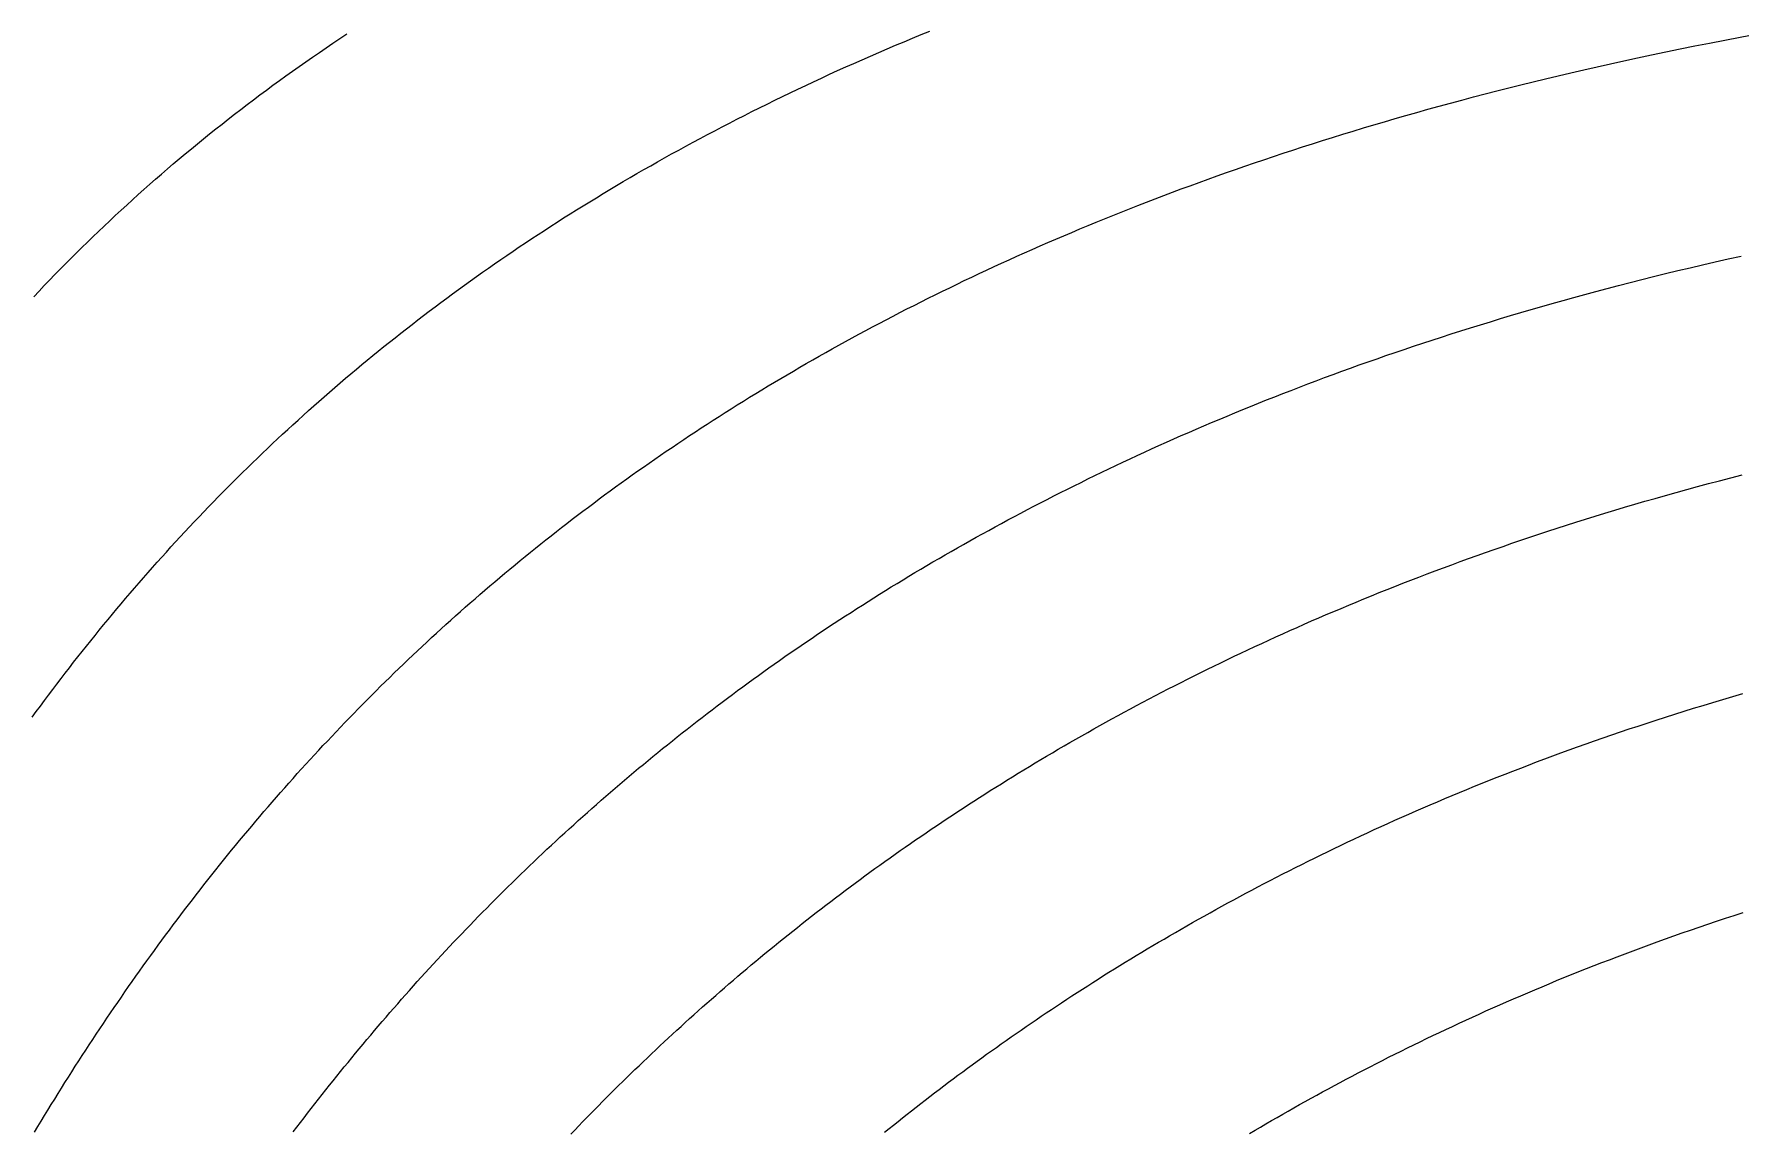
# Model space of a CAD drawing. Extents: x 201 to 397, y -170 to -3.
# Drawn here: x 231.97 to 276.13, y -59.48 to -31.1 of the extents above; entities that cross this region are included whole.
import ezdxf

# ---------------------------------------------------------------- set-up
doc = ezdxf.new("R2010")
doc.units = 0
doc.layers.add('MyLines', color=7, linetype='Continuous')

msp = doc.modelspace()

# ---------------------------------------------------------------- linework, layer by layer
at = {"layer": 'MyLines'}
for p, q in [((239.522, -31.454), (239.699, -31.334)), ((239.699, -31.334), (239.877, -31.215)), ((239.877, -31.215), (240.056, -31.097)), ((254.259, -31.389), (254.479, -31.296)), ((254.479, -31.296), (254.7, -31.204)), ((254.7, -31.204), (254.924, -31.112)), ((254.924, -31.112), (255.149, -31.02)), ((274.94, -31.407), (275.325, -31.331)), ((275.325, -31.331), (275.718, -31.256)), ((275.718, -31.256), (276.117, -31.18)), ((276.117, -31.18), (276.525, -31.105)), ((238.998, -31.815), (239.172, -31.694)), ((239.172, -31.694), (239.347, -31.573)), ((239.347, -31.573), (239.522, -31.454)), ((253.181, -31.857), (253.393, -31.763)), ((253.393, -31.763), (253.608, -31.669)), ((253.608, -31.669), (253.823, -31.575)), ((253.823, -31.575), (254.04, -31.482)), ((254.04, -31.482), (254.259, -31.389)), ((272.757, -31.867), (273.107, -31.79)), ((273.107, -31.79), (273.462, -31.713)), ((273.462, -31.713), (273.822, -31.636)), ((273.822, -31.636), (274.189, -31.56)), ((274.189, -31.56), (274.561, -31.484)), ((274.561, -31.484), (274.94, -31.407)), ((238.314, -32.302), (238.483, -32.179)), ((238.483, -32.179), (238.654, -32.057)), ((238.654, -32.057), (238.826, -31.936)), ((238.826, -31.936), (238.998, -31.815)), ((252.139, -32.332), (252.344, -32.236)), ((252.344, -32.236), (252.551, -32.141)), ((252.551, -32.141), (252.76, -32.046)), ((252.76, -32.046), (252.97, -31.951)), ((252.97, -31.951), (253.181, -31.857)), ((271.082, -32.255), (271.408, -32.177)), ((271.408, -32.177), (271.738, -32.099)), ((271.738, -32.099), (272.073, -32.022)), ((272.073, -32.022), (272.413, -31.944)), ((272.413, -31.944), (272.757, -31.867)), ((237.644, -32.797), (237.81, -32.673)), ((237.81, -32.673), (237.977, -32.549)), ((237.977, -32.549), (238.145, -32.425)), ((238.145, -32.425), (238.314, -32.302)), ((251.329, -32.717), (251.529, -32.62)), ((251.529, -32.62), (251.731, -32.524)), ((251.731, -32.524), (251.934, -32.427)), ((251.934, -32.427), (252.139, -32.332)), ((269.211, -32.727), (269.513, -32.648)), ((269.513, -32.648), (269.819, -32.569)), ((269.819, -32.569), (270.129, -32.49)), ((270.129, -32.49), (270.443, -32.412)), ((270.443, -32.412), (270.76, -32.333)), ((270.76, -32.333), (271.082, -32.255)), ((237.152, -33.173), (237.315, -33.047)), ((237.315, -33.047), (237.479, -32.922)), ((237.479, -32.922), (237.644, -32.797)), ((250.345, -33.204), (250.539, -33.106)), ((250.539, -33.106), (250.735, -33.008)), ((250.735, -33.008), (250.932, -32.911)), ((250.932, -32.911), (251.13, -32.813)), ((251.13, -32.813), (251.329, -32.717)), ((267.467, -33.206), (267.75, -33.126)), ((267.75, -33.126), (268.036, -33.046)), ((268.036, -33.046), (268.325, -32.966)), ((268.325, -32.966), (268.617, -32.886)), ((268.617, -32.886), (268.912, -32.807)), ((268.912, -32.807), (269.211, -32.727)), ((236.508, -33.682), (236.668, -33.554)), ((236.668, -33.554), (236.828, -33.427)), ((236.828, -33.427), (236.99, -33.3)), ((236.99, -33.3), (237.152, -33.173)), ((249.579, -33.599), (249.769, -33.5)), ((249.769, -33.5), (249.96, -33.401)), ((249.96, -33.401), (250.152, -33.302)), ((250.152, -33.302), (250.345, -33.204)), ((266.097, -33.611), (266.365, -33.529)), ((266.365, -33.529), (266.637, -33.448)), ((266.637, -33.448), (266.911, -33.367)), ((266.911, -33.367), (267.188, -33.287)), ((267.188, -33.287), (267.467, -33.206)), ((236.034, -34.068), (236.191, -33.939)), ((236.191, -33.939), (236.349, -33.81)), ((236.349, -33.81), (236.508, -33.682)), ((248.647, -34.1), (248.831, -33.999)), ((248.831, -33.999), (249.017, -33.899)), ((249.017, -33.899), (249.203, -33.799)), ((249.203, -33.799), (249.391, -33.699)), ((249.391, -33.699), (249.579, -33.599)), ((264.791, -34.02), (265.047, -33.938)), ((265.047, -33.938), (265.306, -33.856)), ((265.306, -33.856), (265.567, -33.774)), ((265.567, -33.774), (265.831, -33.692)), ((265.831, -33.692), (266.097, -33.611)), ((235.568, -34.459), (235.723, -34.328)), ((235.723, -34.328), (235.878, -34.198)), ((235.878, -34.198), (236.034, -34.068)), ((247.921, -34.506), (248.101, -34.404)), ((248.101, -34.404), (248.282, -34.302)), ((248.282, -34.302), (248.464, -34.201)), ((248.464, -34.201), (248.647, -34.1)), ((263.301, -34.518), (263.544, -34.434)), ((263.544, -34.434), (263.789, -34.351)), ((263.789, -34.351), (264.036, -34.268)), ((264.036, -34.268), (264.286, -34.185)), ((264.286, -34.185), (264.537, -34.102)), ((264.537, -34.102), (264.791, -34.02)), ((234.958, -34.987), (235.109, -34.854)), ((235.109, -34.854), (235.262, -34.722)), ((235.262, -34.722), (235.414, -34.59)), ((235.414, -34.59), (235.568, -34.459)), ((247.211, -34.917), (247.387, -34.814)), ((247.387, -34.814), (247.564, -34.711)), ((247.564, -34.711), (247.742, -34.608)), ((247.742, -34.608), (247.921, -34.506)), ((262.115, -34.938), (262.348, -34.854)), ((262.348, -34.854), (262.583, -34.769)), ((262.583, -34.769), (262.821, -34.685)), ((262.821, -34.685), (263.06, -34.601)), ((263.06, -34.601), (263.301, -34.518)), ((234.509, -35.388), (234.658, -35.254)), ((234.658, -35.254), (234.808, -35.12)), ((234.808, -35.12), (234.958, -34.987)), ((246.345, -35.437), (246.516, -35.333)), ((246.516, -35.333), (246.689, -35.228)), ((246.689, -35.228), (246.862, -35.124)), ((246.862, -35.124), (247.036, -35.02)), ((247.036, -35.02), (247.211, -34.917)), ((260.976, -35.364), (261.2, -35.278)), ((261.2, -35.278), (261.426, -35.193)), ((261.426, -35.193), (261.654, -35.108)), ((261.654, -35.108), (261.884, -35.023)), ((261.884, -35.023), (262.115, -34.938)), ((234.067, -35.794), (234.214, -35.659)), ((234.214, -35.659), (234.361, -35.523)), ((234.361, -35.523), (234.509, -35.388)), ((245.669, -35.859), (245.837, -35.753)), ((245.837, -35.753), (246.005, -35.648)), ((246.005, -35.648), (246.175, -35.542)), ((246.175, -35.542), (246.345, -35.437)), ((259.879, -35.795), (260.095, -35.708)), ((260.095, -35.708), (260.313, -35.622)), ((260.313, -35.622), (260.532, -35.535)), ((260.532, -35.535), (260.753, -35.449)), ((260.753, -35.449), (260.976, -35.364)), ((233.488, -36.343), (233.632, -36.205)), ((233.632, -36.205), (233.776, -36.068)), ((233.776, -36.068), (233.921, -35.931)), ((233.921, -35.931), (234.067, -35.794)), ((245.007, -36.286), (245.172, -36.179)), ((245.172, -36.179), (245.337, -36.072)), ((245.337, -36.072), (245.502, -35.965)), ((245.502, -35.965), (245.669, -35.859)), ((258.82, -36.23), (259.029, -36.143)), ((259.029, -36.143), (259.239, -36.055)), ((259.239, -36.055), (259.451, -35.968)), ((259.451, -35.968), (259.664, -35.881)), ((259.664, -35.881), (259.879, -35.795)), ((233.062, -36.76), (233.203, -36.62)), ((233.203, -36.62), (233.345, -36.481)), ((233.345, -36.481), (233.488, -36.343)), ((244.359, -36.718), (244.52, -36.609)), ((244.52, -36.609), (244.682, -36.501)), ((244.682, -36.501), (244.844, -36.393)), ((244.844, -36.393), (245.007, -36.286)), ((257.797, -36.672), (257.999, -36.583)), ((257.999, -36.583), (258.202, -36.495)), ((258.202, -36.495), (258.407, -36.406)), ((258.407, -36.406), (258.613, -36.318)), ((258.613, -36.318), (258.82, -36.23)), ((232.642, -37.182), (232.781, -37.041)), ((232.781, -37.041), (232.921, -36.9)), ((232.921, -36.9), (233.062, -36.76)), ((243.724, -37.155), (243.882, -37.045)), ((243.882, -37.045), (244.04, -36.936)), ((244.04, -36.936), (244.199, -36.827)), ((244.199, -36.827), (244.359, -36.718)), ((256.808, -37.118), (257.003, -37.029)), ((257.003, -37.029), (257.2, -36.939)), ((257.2, -36.939), (257.398, -36.85)), ((257.398, -36.85), (257.597, -36.761)), ((257.597, -36.761), (257.797, -36.672)), ((274.82, -37.146), (275.144, -37.07)), ((275.144, -37.07), (275.473, -36.994)), ((275.473, -36.994), (275.807, -36.918)), ((275.807, -36.918), (276.146, -36.843)), ((232.228, -37.608), (232.365, -37.466)), ((232.365, -37.466), (232.503, -37.323)), ((232.503, -37.323), (232.642, -37.182)), ((243.102, -37.597), (243.256, -37.486)), ((243.256, -37.486), (243.412, -37.376)), ((243.412, -37.376), (243.568, -37.265)), ((243.568, -37.265), (243.724, -37.155)), ((255.849, -37.571), (256.038, -37.48)), ((256.038, -37.48), (256.229, -37.389)), ((256.229, -37.389), (256.42, -37.299)), ((256.42, -37.299), (256.613, -37.208)), ((256.613, -37.208), (256.808, -37.118)), ((272.969, -37.606), (273.268, -37.529)), ((273.268, -37.529), (273.57, -37.452)), ((273.57, -37.452), (273.876, -37.375)), ((273.876, -37.375), (274.186, -37.299)), ((274.186, -37.299), (274.501, -37.222)), ((274.501, -37.222), (274.82, -37.146)), ((231.956, -37.895), (232.092, -37.752)), ((232.092, -37.752), (232.228, -37.608)), ((242.492, -38.045), (242.643, -37.933)), ((242.643, -37.933), (242.795, -37.82)), ((242.795, -37.82), (242.948, -37.709)), ((242.948, -37.709), (243.102, -37.597)), ((254.918, -38.028), (255.102, -37.936)), ((255.102, -37.936), (255.287, -37.844)), ((255.287, -37.844), (255.473, -37.753)), ((255.473, -37.753), (255.66, -37.662)), ((255.66, -37.662), (255.849, -37.571)), ((271.532, -37.993), (271.812, -37.915)), ((271.812, -37.915), (272.096, -37.837)), ((272.096, -37.837), (272.384, -37.76)), ((272.384, -37.76), (272.675, -37.683)), ((272.675, -37.683), (272.969, -37.606)), ((241.893, -38.498), (242.042, -38.384)), ((242.042, -38.384), (242.191, -38.271)), ((242.191, -38.271), (242.341, -38.158)), ((242.341, -38.158), (242.492, -38.045)), ((254.015, -38.491), (254.193, -38.398)), ((254.193, -38.398), (254.373, -38.305)), ((254.373, -38.305), (254.554, -38.213)), ((254.554, -38.213), (254.736, -38.12)), ((254.736, -38.12), (254.918, -38.028)), ((269.912, -38.463), (270.174, -38.384)), ((270.174, -38.384), (270.44, -38.306)), ((270.44, -38.306), (270.708, -38.227)), ((270.708, -38.227), (270.98, -38.149)), ((270.98, -38.149), (271.254, -38.071)), ((271.254, -38.071), (271.532, -37.993)), ((241.306, -38.956), (241.452, -38.841)), ((241.452, -38.841), (241.599, -38.726)), ((241.599, -38.726), (241.746, -38.612)), ((241.746, -38.612), (241.893, -38.498)), ((253.137, -38.96), (253.31, -38.866)), ((253.31, -38.866), (253.485, -38.772)), ((253.485, -38.772), (253.661, -38.678)), ((253.661, -38.678), (253.837, -38.585)), ((253.837, -38.585), (254.015, -38.491)), ((268.389, -38.939), (268.637, -38.859)), ((268.637, -38.859), (268.887, -38.779)), ((268.887, -38.779), (269.139, -38.7)), ((269.139, -38.7), (269.394, -38.621)), ((269.394, -38.621), (269.652, -38.542)), ((269.652, -38.542), (269.912, -38.463)), ((240.73, -39.42), (240.873, -39.303)), ((240.873, -39.303), (241.017, -39.187)), ((241.017, -39.187), (241.161, -39.072)), ((241.161, -39.072), (241.306, -38.956)), ((252.451, -39.339), (252.621, -39.244)), ((252.621, -39.244), (252.792, -39.149)), ((252.792, -39.149), (252.964, -39.055)), ((252.964, -39.055), (253.137, -38.96)), ((267.185, -39.34), (267.421, -39.259)), ((267.421, -39.259), (267.66, -39.179)), ((267.66, -39.179), (267.901, -39.099)), ((267.901, -39.099), (268.144, -39.019)), ((268.144, -39.019), (268.389, -38.939)), ((240.305, -39.771), (240.446, -39.654)), ((240.446, -39.654), (240.588, -39.537)), ((240.588, -39.537), (240.73, -39.42)), ((251.615, -39.819), (251.781, -39.722)), ((251.781, -39.722), (251.947, -39.626)), ((251.947, -39.626), (252.114, -39.53)), ((252.114, -39.53), (252.282, -39.435)), ((252.282, -39.435), (252.451, -39.339)), ((265.807, -39.826), (266.032, -39.745)), ((266.032, -39.745), (266.259, -39.663)), ((266.259, -39.663), (266.487, -39.582)), ((266.487, -39.582), (266.718, -39.501)), ((266.718, -39.501), (266.95, -39.42)), ((266.95, -39.42), (267.185, -39.34)), ((239.748, -40.245), (239.886, -40.126)), ((239.886, -40.126), (240.025, -40.007)), ((240.025, -40.007), (240.165, -39.889)), ((240.165, -39.889), (240.305, -39.771)), ((250.962, -40.206), (251.124, -40.109)), ((251.124, -40.109), (251.287, -40.012)), ((251.287, -40.012), (251.451, -39.915)), ((251.451, -39.915), (251.615, -39.819)), ((264.71, -40.237), (264.926, -40.154)), ((264.926, -40.154), (265.144, -40.072)), ((265.144, -40.072), (265.363, -39.99)), ((265.363, -39.99), (265.584, -39.908)), ((265.584, -39.908), (265.807, -39.826)), ((239.2, -40.724), (239.336, -40.604)), ((239.336, -40.604), (239.473, -40.484)), ((239.473, -40.484), (239.61, -40.364)), ((239.61, -40.364), (239.748, -40.245)), ((250.163, -40.696), (250.321, -40.597)), ((250.321, -40.597), (250.48, -40.499)), ((250.48, -40.499), (250.64, -40.401)), ((250.64, -40.401), (250.8, -40.304)), ((250.8, -40.304), (250.962, -40.206)), ((263.653, -40.651), (263.862, -40.568)), ((263.862, -40.568), (264.071, -40.485)), ((264.071, -40.485), (264.282, -40.402)), ((264.282, -40.402), (264.495, -40.319)), ((264.495, -40.319), (264.71, -40.237)), ((238.796, -41.087), (238.93, -40.966)), ((238.93, -40.966), (239.065, -40.845)), ((239.065, -40.845), (239.2, -40.724)), ((249.539, -41.092), (249.694, -40.992)), ((249.694, -40.992), (249.85, -40.893)), ((249.85, -40.893), (250.006, -40.794)), ((250.006, -40.794), (250.163, -40.696)), ((262.435, -41.154), (262.635, -41.07)), ((262.635, -41.07), (262.836, -40.985)), ((262.836, -40.985), (263.038, -40.902)), ((263.038, -40.902), (263.242, -40.818)), ((263.242, -40.818), (263.447, -40.734)), ((263.447, -40.734), (263.653, -40.651)), ((238.266, -41.576), (238.397, -41.453)), ((238.397, -41.453), (238.53, -41.331)), ((238.53, -41.331), (238.663, -41.209)), ((238.663, -41.209), (238.796, -41.087)), ((248.775, -41.592), (248.926, -41.492)), ((248.926, -41.492), (249.078, -41.391)), ((249.078, -41.391), (249.231, -41.291)), ((249.231, -41.291), (249.385, -41.191)), ((249.385, -41.191), (249.539, -41.092)), ((261.458, -41.578), (261.651, -41.492)), ((261.651, -41.492), (261.845, -41.408)), ((261.845, -41.408), (262.04, -41.323)), ((262.04, -41.323), (262.237, -41.238)), ((262.237, -41.238), (262.435, -41.154)), ((237.744, -42.071), (237.874, -41.947)), ((237.874, -41.947), (238.004, -41.823)), ((238.004, -41.823), (238.134, -41.699)), ((238.134, -41.699), (238.266, -41.576)), ((248.177, -41.997), (248.326, -41.896)), ((248.326, -41.896), (248.475, -41.794)), ((248.475, -41.794), (248.625, -41.693)), ((248.625, -41.693), (248.775, -41.592)), ((260.512, -42.006), (260.698, -41.92)), ((260.698, -41.92), (260.886, -41.834)), ((260.886, -41.834), (261.076, -41.748)), ((261.076, -41.748), (261.266, -41.663)), ((261.266, -41.663), (261.458, -41.578)), ((237.359, -42.446), (237.487, -42.321)), ((237.487, -42.321), (237.615, -42.196)), ((237.615, -42.196), (237.744, -42.071)), ((247.59, -42.406), (247.736, -42.303)), ((247.736, -42.303), (247.882, -42.201)), ((247.882, -42.201), (248.029, -42.099)), ((248.029, -42.099), (248.177, -41.997)), ((259.595, -42.438), (259.776, -42.352)), ((259.776, -42.352), (259.958, -42.265)), ((259.958, -42.265), (260.141, -42.178)), ((260.141, -42.178), (260.326, -42.092)), ((260.326, -42.092), (260.512, -42.006)), ((236.853, -42.951), (236.979, -42.825)), ((236.979, -42.825), (237.105, -42.698)), ((237.105, -42.698), (237.232, -42.572)), ((237.232, -42.572), (237.359, -42.446)), ((246.871, -42.922), (247.014, -42.819)), ((247.014, -42.819), (247.157, -42.715)), ((247.157, -42.715), (247.301, -42.612)), ((247.301, -42.612), (247.445, -42.509)), ((247.445, -42.509), (247.59, -42.406)), ((258.705, -42.875), (258.881, -42.788)), ((258.881, -42.788), (259.058, -42.7)), ((259.058, -42.7), (259.236, -42.613)), ((259.236, -42.613), (259.415, -42.525)), ((259.415, -42.525), (259.595, -42.438)), ((274.733, -42.885), (275.013, -42.809)), ((275.013, -42.809), (275.296, -42.733)), ((275.296, -42.733), (275.582, -42.657)), ((275.582, -42.657), (275.873, -42.581)), ((275.873, -42.581), (276.168, -42.506)), ((236.48, -43.334), (236.604, -43.206)), ((236.604, -43.206), (236.728, -43.079)), ((236.728, -43.079), (236.853, -42.951)), ((246.308, -43.34), (246.448, -43.235)), ((246.448, -43.235), (246.588, -43.131)), ((246.588, -43.131), (246.73, -43.026)), ((246.73, -43.026), (246.871, -42.922)), ((257.84, -43.317), (258.011, -43.228)), ((258.011, -43.228), (258.183, -43.14)), ((258.183, -43.14), (258.356, -43.052)), ((258.356, -43.052), (258.53, -42.963)), ((258.53, -42.963), (258.705, -42.875)), ((273.126, -43.344), (273.386, -43.267)), ((273.386, -43.267), (273.649, -43.19)), ((273.649, -43.19), (273.916, -43.114)), ((273.916, -43.114), (274.185, -43.037)), ((274.185, -43.037), (274.457, -42.961)), ((274.457, -42.961), (274.733, -42.885)), ((235.989, -43.85), (236.111, -43.721)), ((236.111, -43.721), (236.233, -43.592)), ((236.233, -43.592), (236.356, -43.463)), ((236.356, -43.463), (236.48, -43.334)), ((245.754, -43.762), (245.892, -43.656)), ((245.892, -43.656), (246.03, -43.55)), ((246.03, -43.55), (246.169, -43.445)), ((246.169, -43.445), (246.308, -43.34)), ((256.999, -43.763), (257.166, -43.674)), ((257.166, -43.674), (257.333, -43.584)), ((257.333, -43.584), (257.501, -43.495)), ((257.501, -43.495), (257.67, -43.406)), ((257.67, -43.406), (257.84, -43.317)), ((271.867, -43.731), (272.114, -43.653)), ((272.114, -43.653), (272.363, -43.576)), ((272.363, -43.576), (272.614, -43.498)), ((272.614, -43.498), (272.869, -43.421)), ((272.869, -43.421), (273.126, -43.344)), ((235.626, -44.241), (235.747, -44.11)), ((235.747, -44.11), (235.867, -43.98)), ((235.867, -43.98), (235.989, -43.85)), ((245.21, -44.188), (245.345, -44.081)), ((245.345, -44.081), (245.481, -43.974)), ((245.481, -43.974), (245.617, -43.868)), ((245.617, -43.868), (245.754, -43.762)), ((256.181, -44.214), (256.343, -44.123)), ((256.343, -44.123), (256.506, -44.033)), ((256.506, -44.033), (256.669, -43.943)), ((256.669, -43.943), (256.834, -43.853)), ((256.834, -43.853), (256.999, -43.763)), ((270.438, -44.199), (270.671, -44.121)), ((270.671, -44.121), (270.905, -44.043)), ((270.905, -44.043), (271.142, -43.964)), ((271.142, -43.964), (271.382, -43.886)), ((271.382, -43.886), (271.623, -43.809)), ((271.623, -43.809), (271.867, -43.731)), ((235.268, -44.636), (235.387, -44.504)), ((235.387, -44.504), (235.506, -44.372)), ((235.506, -44.372), (235.626, -44.241)), ((244.675, -44.618), (244.808, -44.51)), ((244.808, -44.51), (244.942, -44.402)), ((244.942, -44.402), (245.076, -44.295)), ((245.076, -44.295), (245.21, -44.188)), ((255.383, -44.669), (255.541, -44.578)), ((255.541, -44.578), (255.7, -44.486)), ((255.7, -44.486), (255.859, -44.395)), ((255.859, -44.395), (256.02, -44.305)), ((256.02, -44.305), (256.181, -44.214)), ((269.087, -44.673), (269.307, -44.594)), ((269.307, -44.594), (269.529, -44.514)), ((269.529, -44.514), (269.753, -44.435)), ((269.753, -44.435), (269.98, -44.357)), ((269.98, -44.357), (270.208, -44.278)), ((270.208, -44.278), (270.438, -44.199)), ((234.797, -45.167), (234.914, -45.034)), ((234.914, -45.034), (235.031, -44.901)), ((235.031, -44.901), (235.149, -44.768)), ((235.149, -44.768), (235.268, -44.636)), ((244.15, -45.052), (244.28, -44.943)), ((244.28, -44.943), (244.411, -44.834)), ((244.411, -44.834), (244.543, -44.726)), ((244.543, -44.726), (244.675, -44.618)), ((254.606, -45.129), (254.76, -45.037)), ((254.76, -45.037), (254.915, -44.945)), ((254.915, -44.945), (255.07, -44.853)), ((255.07, -44.853), (255.226, -44.761)), ((255.226, -44.761), (255.383, -44.669)), ((268.012, -45.071), (268.223, -44.991)), ((268.223, -44.991), (268.436, -44.912)), ((268.436, -44.912), (268.651, -44.832)), ((268.651, -44.832), (268.868, -44.752)), ((268.868, -44.752), (269.087, -44.673)), ((234.449, -45.57), (234.565, -45.435)), ((234.565, -45.435), (234.681, -45.301)), ((234.681, -45.301), (234.797, -45.167)), ((243.504, -45.601), (243.632, -45.491)), ((243.632, -45.491), (243.761, -45.381)), ((243.761, -45.381), (243.89, -45.271)), ((243.89, -45.271), (244.019, -45.161)), ((244.019, -45.161), (244.15, -45.052)), ((253.997, -45.501), (254.148, -45.407)), ((254.148, -45.407), (254.3, -45.315)), ((254.3, -45.315), (254.453, -45.222)), ((254.453, -45.222), (254.606, -45.129)), ((266.777, -45.554), (266.979, -45.473)), ((266.979, -45.473), (267.183, -45.393)), ((267.183, -45.393), (267.388, -45.312)), ((267.388, -45.312), (267.594, -45.232)), ((267.594, -45.232), (267.802, -45.152)), ((267.802, -45.152), (268.012, -45.071)), ((234.105, -45.976), (234.219, -45.84)), ((234.219, -45.84), (234.334, -45.705)), ((234.334, -45.705), (234.449, -45.57)), ((242.998, -46.045), (243.124, -45.933)), ((243.124, -45.933), (243.25, -45.822)), ((243.25, -45.822), (243.377, -45.711)), ((243.377, -45.711), (243.504, -45.601)), ((253.253, -45.969), (253.4, -45.875)), ((253.4, -45.875), (253.549, -45.781)), ((253.549, -45.781), (253.698, -45.687)), ((253.698, -45.687), (253.847, -45.594)), ((253.847, -45.594), (253.997, -45.501)), ((265.79, -45.961), (265.985, -45.879)), ((265.985, -45.879), (266.181, -45.798)), ((266.181, -45.798), (266.378, -45.716)), ((266.378, -45.716), (266.577, -45.635)), ((266.577, -45.635), (266.777, -45.554)), ((233.765, -46.386), (233.878, -46.249)), ((233.878, -46.249), (233.991, -46.112)), ((233.991, -46.112), (234.105, -45.976)), ((242.623, -46.38), (242.747, -46.268)), ((242.747, -46.268), (242.872, -46.156)), ((242.872, -46.156), (242.998, -46.045)), ((252.526, -46.443), (252.67, -46.348)), ((252.67, -46.348), (252.815, -46.253)), ((252.815, -46.253), (252.96, -46.158)), ((252.96, -46.158), (253.106, -46.064)), ((253.106, -46.064), (253.253, -45.969)), ((264.65, -46.453), (264.837, -46.371)), ((264.837, -46.371), (265.025, -46.288)), ((265.025, -46.288), (265.214, -46.206)), ((265.214, -46.206), (265.405, -46.124)), ((265.405, -46.124), (265.597, -46.042)), ((265.597, -46.042), (265.79, -45.961)), ((233.319, -46.938), (233.43, -46.799)), ((233.43, -46.799), (233.541, -46.661)), ((233.541, -46.661), (233.653, -46.523)), ((233.653, -46.523), (233.765, -46.386)), ((242.13, -46.832), (242.253, -46.718)), ((242.253, -46.718), (242.376, -46.605)), ((242.376, -46.605), (242.499, -46.493)), ((242.499, -46.493), (242.623, -46.38)), ((251.956, -46.825), (252.097, -46.729)), ((252.097, -46.729), (252.24, -46.633)), ((252.24, -46.633), (252.382, -46.538)), ((252.382, -46.538), (252.526, -46.443)), ((263.734, -46.868), (263.915, -46.784)), ((263.915, -46.784), (264.097, -46.701)), ((264.097, -46.701), (264.28, -46.618)), ((264.28, -46.618), (264.465, -46.536)), ((264.465, -46.536), (264.65, -46.453)), ((232.988, -47.356), (233.098, -47.217)), ((233.098, -47.217), (233.208, -47.077)), ((233.208, -47.077), (233.319, -46.938)), ((241.645, -47.287), (241.766, -47.173)), ((241.766, -47.173), (241.887, -47.059)), ((241.887, -47.059), (242.008, -46.945)), ((242.008, -46.945), (242.13, -46.832)), ((251.258, -47.307), (251.396, -47.21)), ((251.396, -47.21), (251.535, -47.114)), ((251.535, -47.114), (251.675, -47.017)), ((251.675, -47.017), (251.815, -46.921)), ((251.815, -46.921), (251.956, -46.825)), ((262.847, -47.286), (263.022, -47.202)), ((263.022, -47.202), (263.198, -47.118)), ((263.198, -47.118), (263.376, -47.034)), ((263.376, -47.034), (263.554, -46.951)), ((263.554, -46.951), (263.734, -46.868)), ((232.662, -47.779), (232.77, -47.638)), ((232.77, -47.638), (232.879, -47.497)), ((232.879, -47.497), (232.988, -47.356)), ((241.168, -47.748), (241.287, -47.632)), ((241.287, -47.632), (241.406, -47.517)), ((241.406, -47.517), (241.525, -47.402)), ((241.525, -47.402), (241.645, -47.287)), ((250.574, -47.794), (250.71, -47.696)), ((250.71, -47.696), (250.846, -47.599)), ((250.846, -47.599), (250.983, -47.501)), ((250.983, -47.501), (251.12, -47.404)), ((251.12, -47.404), (251.258, -47.307)), ((261.986, -47.707), (262.156, -47.623)), ((262.156, -47.623), (262.327, -47.538)), ((262.327, -47.538), (262.499, -47.454)), ((262.499, -47.454), (262.672, -47.37)), ((262.672, -47.37), (262.847, -47.286)), ((232.339, -48.205), (232.447, -48.062)), ((232.447, -48.062), (232.554, -47.92)), ((232.554, -47.92), (232.662, -47.779)), ((240.698, -48.212), (240.815, -48.096)), ((240.815, -48.096), (240.932, -47.979)), ((240.932, -47.979), (241.05, -47.863)), ((241.05, -47.863), (241.168, -47.748)), ((250.038, -48.188), (250.171, -48.089)), ((250.171, -48.089), (250.305, -47.991)), ((250.305, -47.991), (250.44, -47.892)), ((250.44, -47.892), (250.574, -47.794)), ((260.985, -48.219), (261.149, -48.133)), ((261.149, -48.133), (261.315, -48.048)), ((261.315, -48.048), (261.481, -47.962)), ((261.481, -47.962), (261.648, -47.877)), ((261.648, -47.877), (261.817, -47.792)), ((261.817, -47.792), (261.986, -47.707)), ((232.021, -48.634), (232.127, -48.491)), ((232.127, -48.491), (232.233, -48.347)), ((232.233, -48.347), (232.339, -48.205)), ((240.235, -48.682), (240.35, -48.564)), ((240.35, -48.564), (240.466, -48.446)), ((240.466, -48.446), (240.582, -48.329)), ((240.582, -48.329), (240.698, -48.212)), ((249.381, -48.684), (249.511, -48.584)), ((249.511, -48.584), (249.642, -48.485)), ((249.642, -48.485), (249.774, -48.386)), ((249.774, -48.386), (249.906, -48.287)), ((249.906, -48.287), (250.038, -48.188)), ((260.176, -48.649), (260.336, -48.562)), ((260.336, -48.562), (260.497, -48.476)), ((260.497, -48.476), (260.659, -48.39)), ((260.659, -48.39), (260.821, -48.304)), ((260.821, -48.304), (260.985, -48.219)), ((274.667, -48.623), (274.912, -48.547)), ((274.912, -48.547), (275.161, -48.471)), ((275.161, -48.471), (275.412, -48.395)), ((275.412, -48.395), (275.666, -48.319)), ((275.666, -48.319), (275.924, -48.244)), ((275.924, -48.244), (276.184, -48.168)), ((231.915, -48.778), (232.021, -48.634)), ((239.892, -49.036), (240.006, -48.918)), ((240.006, -48.918), (240.12, -48.8)), ((240.12, -48.8), (240.235, -48.682)), ((248.864, -49.085), (248.992, -48.984)), ((248.992, -48.984), (249.121, -48.884)), ((249.121, -48.884), (249.251, -48.784)), ((249.251, -48.784), (249.381, -48.684)), ((259.388, -49.083), (259.544, -48.996)), ((259.544, -48.996), (259.701, -48.909)), ((259.701, -48.909), (259.858, -48.822)), ((259.858, -48.822), (260.017, -48.735)), ((260.017, -48.735), (260.176, -48.649)), ((273.247, -49.083), (273.478, -49.006)), ((273.478, -49.006), (273.71, -48.929)), ((273.71, -48.929), (273.946, -48.853)), ((273.946, -48.853), (274.184, -48.776)), ((274.184, -48.776), (274.424, -48.7)), ((274.424, -48.7), (274.667, -48.623)), ((239.441, -49.514), (239.554, -49.394)), ((239.554, -49.394), (239.666, -49.275)), ((239.666, -49.275), (239.779, -49.155)), ((239.779, -49.155), (239.892, -49.036)), ((248.356, -49.489), (248.482, -49.387)), ((248.482, -49.387), (248.609, -49.286)), ((248.609, -49.286), (248.736, -49.185)), ((248.736, -49.185), (248.864, -49.085)), ((258.62, -49.521), (258.772, -49.433)), ((258.772, -49.433), (258.925, -49.345)), ((258.925, -49.345), (259.079, -49.257)), ((259.079, -49.257), (259.233, -49.17)), ((259.233, -49.17), (259.388, -49.083)), ((272.127, -49.469), (272.347, -49.391)), ((272.347, -49.391), (272.569, -49.314)), ((272.569, -49.314), (272.792, -49.237)), ((272.792, -49.237), (273.019, -49.16)), ((273.019, -49.16), (273.247, -49.083)), ((238.997, -49.996), (239.108, -49.875)), ((239.108, -49.875), (239.218, -49.754)), ((239.218, -49.754), (239.33, -49.634)), ((239.33, -49.634), (239.441, -49.514)), ((247.732, -49.998), (247.855, -49.896)), ((247.855, -49.896), (247.98, -49.794)), ((247.98, -49.794), (248.105, -49.692)), ((248.105, -49.692), (248.23, -49.59)), ((248.23, -49.59), (248.356, -49.489)), ((257.872, -49.962), (258.02, -49.874)), ((258.02, -49.874), (258.169, -49.785)), ((258.169, -49.785), (258.319, -49.697)), ((258.319, -49.697), (258.469, -49.609)), ((258.469, -49.609), (258.62, -49.521)), ((270.848, -49.936), (271.057, -49.858)), ((271.057, -49.858), (271.267, -49.78)), ((271.267, -49.78), (271.479, -49.702)), ((271.479, -49.702), (271.693, -49.624)), ((271.693, -49.624), (271.909, -49.547)), ((271.909, -49.547), (272.127, -49.469)), ((238.668, -50.36), (238.777, -50.238)), ((238.777, -50.238), (238.887, -50.117)), ((238.887, -50.117), (238.997, -49.996)), ((247.241, -50.41), (247.363, -50.307)), ((247.363, -50.307), (247.485, -50.204)), ((247.485, -50.204), (247.608, -50.101)), ((247.608, -50.101), (247.732, -49.998)), ((257.141, -50.408), (257.286, -50.318)), ((257.286, -50.318), (257.431, -50.229)), ((257.431, -50.229), (257.577, -50.14)), ((257.577, -50.14), (257.724, -50.051)), ((257.724, -50.051), (257.872, -49.962)), ((269.633, -50.408), (269.831, -50.329)), ((269.831, -50.329), (270.032, -50.25)), ((270.032, -50.25), (270.233, -50.172)), ((270.233, -50.172), (270.437, -50.093)), ((270.437, -50.093), (270.642, -50.015)), ((270.642, -50.015), (270.848, -49.936)), ((238.235, -50.85), (238.343, -50.727)), ((238.343, -50.727), (238.451, -50.605)), ((238.451, -50.605), (238.559, -50.482)), ((238.559, -50.482), (238.668, -50.36)), ((246.758, -50.825), (246.878, -50.721)), ((246.878, -50.721), (246.999, -50.617)), ((246.999, -50.617), (247.12, -50.513)), ((247.12, -50.513), (247.241, -50.41)), ((256.427, -50.858), (256.568, -50.767)), ((256.568, -50.767), (256.71, -50.677)), ((256.71, -50.677), (256.853, -50.587)), ((256.853, -50.587), (256.997, -50.498)), ((256.997, -50.498), (257.141, -50.408)), ((268.663, -50.805), (268.854, -50.725)), ((268.854, -50.725), (269.046, -50.646)), ((269.046, -50.646), (269.24, -50.566)), ((269.24, -50.566), (269.436, -50.487)), ((269.436, -50.487), (269.633, -50.408)), ((237.808, -51.345), (237.914, -51.221)), ((237.914, -51.221), (238.021, -51.097)), ((238.021, -51.097), (238.128, -50.973)), ((238.128, -50.973), (238.235, -50.85)), ((246.282, -51.243), (246.4, -51.138)), ((246.4, -51.138), (246.519, -51.033)), ((246.519, -51.033), (246.638, -50.929)), ((246.638, -50.929), (246.758, -50.825)), ((255.729, -51.311), (255.867, -51.22)), ((255.867, -51.22), (256.006, -51.129)), ((256.006, -51.129), (256.146, -51.039)), ((256.146, -51.039), (256.286, -50.948)), ((256.286, -50.948), (256.427, -50.858)), ((267.544, -51.285), (267.727, -51.205)), ((267.727, -51.205), (267.911, -51.124)), ((267.911, -51.124), (268.097, -51.044)), ((268.097, -51.044), (268.284, -50.964)), ((268.284, -50.964), (268.473, -50.884)), ((268.473, -50.884), (268.663, -50.805)), ((237.492, -51.719), (237.597, -51.594)), ((237.597, -51.594), (237.702, -51.47)), ((237.702, -51.47), (237.808, -51.345)), ((245.697, -51.771), (245.813, -51.665)), ((245.813, -51.665), (245.93, -51.559)), ((245.93, -51.559), (246.047, -51.453)), ((246.047, -51.453), (246.164, -51.348)), ((246.164, -51.348), (246.282, -51.243)), ((255.182, -51.677), (255.318, -51.585)), ((255.318, -51.585), (255.454, -51.494)), ((255.454, -51.494), (255.591, -51.403)), ((255.591, -51.403), (255.729, -51.311)), ((266.646, -51.688), (266.823, -51.607)), ((266.823, -51.607), (267.002, -51.527)), ((267.002, -51.527), (267.181, -51.446)), ((267.181, -51.446), (267.362, -51.365)), ((267.362, -51.365), (267.544, -51.285)), ((237.076, -52.223), (237.179, -52.096)), ((237.179, -52.096), (237.283, -51.97)), ((237.283, -51.97), (237.387, -51.845)), ((237.387, -51.845), (237.492, -51.719)), ((245.237, -52.197), (245.351, -52.09)), ((245.351, -52.09), (245.466, -51.983)), ((245.466, -51.983), (245.582, -51.877)), ((245.582, -51.877), (245.697, -51.771)), ((254.511, -52.138), (254.644, -52.046)), ((254.644, -52.046), (254.778, -51.953)), ((254.778, -51.953), (254.912, -51.861)), ((254.912, -51.861), (255.047, -51.769)), ((255.047, -51.769), (255.182, -51.677)), ((265.606, -52.177), (265.777, -52.095)), ((265.777, -52.095), (265.949, -52.013)), ((265.949, -52.013), (266.121, -51.932)), ((266.121, -51.932), (266.295, -51.851)), ((266.295, -51.851), (266.47, -51.769)), ((266.47, -51.769), (266.646, -51.688)), ((236.767, -52.603), (236.87, -52.476)), ((236.87, -52.476), (236.972, -52.349)), ((236.972, -52.349), (237.076, -52.223)), ((244.783, -52.626), (244.896, -52.519)), ((244.896, -52.519), (245.009, -52.411)), ((245.009, -52.411), (245.123, -52.304)), ((245.123, -52.304), (245.237, -52.197)), ((253.854, -52.603), (253.985, -52.51)), ((253.985, -52.51), (254.115, -52.417)), ((254.115, -52.417), (254.247, -52.324)), ((254.247, -52.324), (254.379, -52.231)), ((254.379, -52.231), (254.511, -52.138)), ((264.769, -52.587), (264.935, -52.505)), ((264.935, -52.505), (265.101, -52.423)), ((265.101, -52.423), (265.269, -52.341)), ((265.269, -52.341), (265.437, -52.259)), ((265.437, -52.259), (265.606, -52.177)), ((236.361, -53.115), (236.462, -52.987)), ((236.462, -52.987), (236.563, -52.859)), ((236.563, -52.859), (236.665, -52.731)), ((236.665, -52.731), (236.767, -52.603)), ((244.336, -53.06), (244.447, -52.951)), ((244.447, -52.951), (244.559, -52.843)), ((244.559, -52.843), (244.671, -52.734)), ((244.671, -52.734), (244.783, -52.626)), ((253.211, -53.072), (253.339, -52.978)), ((253.339, -52.978), (253.467, -52.884)), ((253.467, -52.884), (253.595, -52.79)), ((253.595, -52.79), (253.725, -52.697)), ((253.725, -52.697), (253.854, -52.603)), ((263.796, -53.084), (263.956, -53.001)), ((263.956, -53.001), (264.117, -52.918)), ((264.117, -52.918), (264.278, -52.835)), ((264.278, -52.835), (264.441, -52.752)), ((264.441, -52.752), (264.605, -52.67)), ((264.605, -52.67), (264.769, -52.587)), ((236.06, -53.503), (236.16, -53.373)), ((236.16, -53.373), (236.26, -53.244)), ((236.26, -53.244), (236.361, -53.115)), ((243.895, -53.496), (244.005, -53.387)), ((244.005, -53.387), (244.115, -53.277)), ((244.115, -53.277), (244.225, -53.168)), ((244.225, -53.168), (244.336, -53.06)), ((252.706, -53.451), (252.831, -53.356)), ((252.831, -53.356), (252.957, -53.261)), ((252.957, -53.261), (253.084, -53.167)), ((253.084, -53.167), (253.211, -53.072)), ((263.01, -53.502), (263.165, -53.418)), ((263.165, -53.418), (263.322, -53.334)), ((263.322, -53.334), (263.479, -53.251)), ((263.479, -53.251), (263.637, -53.167)), ((263.637, -53.167), (263.796, -53.084)), ((235.762, -53.893), (235.861, -53.762)), ((235.861, -53.762), (235.96, -53.632)), ((235.96, -53.632), (236.06, -53.503)), ((243.461, -53.937), (243.569, -53.826)), ((243.569, -53.826), (243.677, -53.716)), ((243.677, -53.716), (243.786, -53.606)), ((243.786, -53.606), (243.895, -53.496)), ((252.085, -53.928), (252.208, -53.832)), ((252.208, -53.832), (252.332, -53.736)), ((252.332, -53.736), (252.456, -53.641)), ((252.456, -53.641), (252.581, -53.546)), ((252.581, -53.546), (252.706, -53.451)), ((262.245, -53.923), (262.396, -53.838)), ((262.396, -53.838), (262.548, -53.754)), ((262.548, -53.754), (262.701, -53.67)), ((262.701, -53.67), (262.855, -53.586)), ((262.855, -53.586), (263.01, -53.502)), ((275.963, -53.906), (276.197, -53.831)), ((235.369, -54.417), (235.467, -54.286)), ((235.467, -54.286), (235.565, -54.154)), ((235.565, -54.154), (235.663, -54.023)), ((235.663, -54.023), (235.762, -53.893)), ((243.032, -54.38), (243.139, -54.269)), ((243.139, -54.269), (243.246, -54.158)), ((243.246, -54.158), (243.353, -54.047)), ((243.353, -54.047), (243.461, -53.937)), ((251.477, -54.409), (251.597, -54.312)), ((251.597, -54.312), (251.719, -54.216)), ((251.719, -54.216), (251.84, -54.12)), ((251.84, -54.12), (251.962, -54.024)), ((251.962, -54.024), (252.085, -53.928)), ((261.499, -54.347), (261.646, -54.262)), ((261.646, -54.262), (261.795, -54.177)), ((261.795, -54.177), (261.944, -54.092)), ((261.944, -54.092), (262.094, -54.007)), ((262.094, -54.007), (262.245, -53.923)), ((274.614, -54.362), (274.834, -54.286)), ((274.834, -54.286), (275.055, -54.21)), ((275.055, -54.21), (275.278, -54.134)), ((275.278, -54.134), (275.504, -54.058)), ((275.504, -54.058), (275.733, -53.982)), ((275.733, -53.982), (275.963, -53.906)), ((235.078, -54.814), (235.175, -54.681)), ((235.175, -54.681), (235.272, -54.549)), ((235.272, -54.549), (235.369, -54.417)), ((242.609, -54.828), (242.714, -54.716)), ((242.714, -54.716), (242.82, -54.604)), ((242.82, -54.604), (242.926, -54.492)), ((242.926, -54.492), (243.032, -54.38)), ((250.998, -54.797), (251.117, -54.699)), ((251.117, -54.699), (251.236, -54.602)), ((251.236, -54.602), (251.356, -54.505)), ((251.356, -54.505), (251.477, -54.409)), ((260.771, -54.775), (260.915, -54.689)), ((260.915, -54.689), (261.06, -54.603)), ((261.06, -54.603), (261.206, -54.518)), ((261.206, -54.518), (261.352, -54.432)), ((261.352, -54.432), (261.499, -54.347)), ((273.343, -54.821), (273.55, -54.745)), ((273.55, -54.745), (273.759, -54.668)), ((273.759, -54.668), (273.97, -54.591)), ((273.97, -54.591), (274.183, -54.515)), ((274.183, -54.515), (274.397, -54.438)), ((274.397, -54.438), (274.614, -54.362)), ((234.79, -55.214), (234.886, -55.08)), ((234.886, -55.08), (234.982, -54.947)), ((234.982, -54.947), (235.078, -54.814)), ((242.192, -55.279), (242.296, -55.166)), ((242.296, -55.166), (242.4, -55.053)), ((242.4, -55.053), (242.504, -54.94)), ((242.504, -54.94), (242.609, -54.828)), ((250.41, -55.286), (250.526, -55.187)), ((250.526, -55.187), (250.644, -55.089)), ((250.644, -55.089), (250.761, -54.992)), ((250.761, -54.992), (250.879, -54.894)), ((250.879, -54.894), (250.998, -54.797)), ((259.921, -55.292), (260.061, -55.206)), ((260.061, -55.206), (260.202, -55.119)), ((260.202, -55.119), (260.343, -55.033)), ((260.343, -55.033), (260.485, -54.947)), ((260.485, -54.947), (260.628, -54.86)), ((260.628, -54.86), (260.771, -54.775)), ((272.137, -55.285), (272.334, -55.207)), ((272.334, -55.207), (272.532, -55.13)), ((272.532, -55.13), (272.732, -55.053)), ((272.732, -55.053), (272.934, -54.975)), ((272.934, -54.975), (273.137, -54.898)), ((273.137, -54.898), (273.343, -54.821)), ((234.411, -55.751), (234.505, -55.616)), ((234.505, -55.616), (234.6, -55.482)), ((234.6, -55.482), (234.695, -55.347)), ((234.695, -55.347), (234.79, -55.214)), ((241.78, -55.734), (241.882, -55.62)), ((241.882, -55.62), (241.985, -55.506)), ((241.985, -55.506), (242.088, -55.393)), ((242.088, -55.393), (242.192, -55.279)), ((249.947, -55.68), (250.062, -55.581)), ((250.062, -55.581), (250.177, -55.482)), ((250.177, -55.482), (250.293, -55.384)), ((250.293, -55.384), (250.41, -55.286)), ((259.231, -55.727), (259.368, -55.64)), ((259.368, -55.64), (259.505, -55.553)), ((259.505, -55.553), (259.643, -55.466)), ((259.643, -55.466), (259.782, -55.379)), ((259.782, -55.379), (259.921, -55.292)), ((271.177, -55.674), (271.366, -55.596)), ((271.366, -55.596), (271.557, -55.518)), ((271.557, -55.518), (271.749, -55.44)), ((271.749, -55.44), (271.942, -55.362)), ((271.942, -55.362), (272.137, -55.285)), ((234.129, -56.157), (234.223, -56.022)), ((234.223, -56.022), (234.317, -55.886)), ((234.317, -55.886), (234.411, -55.751)), ((241.374, -56.193), (241.475, -56.078)), ((241.475, -56.078), (241.576, -55.963)), ((241.576, -55.963), (241.678, -55.849)), ((241.678, -55.849), (241.78, -55.734)), ((249.378, -56.176), (249.491, -56.077)), ((249.491, -56.077), (249.604, -55.977)), ((249.604, -55.977), (249.718, -55.878)), ((249.718, -55.878), (249.832, -55.779)), ((249.832, -55.779), (249.947, -55.68)), ((258.556, -56.166), (258.69, -56.078)), ((258.69, -56.078), (258.824, -55.99)), ((258.824, -55.99), (258.959, -55.902)), ((258.959, -55.902), (259.095, -55.815)), ((259.095, -55.815), (259.231, -55.727)), ((270.073, -56.144), (270.254, -56.066)), ((270.254, -56.066), (270.436, -55.987)), ((270.436, -55.987), (270.619, -55.908)), ((270.619, -55.908), (270.804, -55.83)), ((270.804, -55.83), (270.99, -55.752)), ((270.99, -55.752), (271.177, -55.674)), ((233.851, -56.567), (233.943, -56.43)), ((233.943, -56.43), (234.036, -56.293)), ((234.036, -56.293), (234.129, -56.157)), ((241.073, -56.539), (241.173, -56.424)), ((241.173, -56.424), (241.273, -56.308)), ((241.273, -56.308), (241.374, -56.193)), ((248.929, -56.577), (249.041, -56.477)), ((249.041, -56.477), (249.153, -56.376)), ((249.153, -56.376), (249.265, -56.276)), ((249.265, -56.276), (249.378, -56.176)), ((257.896, -56.607), (258.027, -56.519)), ((258.027, -56.519), (258.158, -56.43)), ((258.158, -56.43), (258.29, -56.342)), ((258.29, -56.342), (258.423, -56.254)), ((258.423, -56.254), (258.556, -56.166)), ((269.188, -56.539), (269.362, -56.46)), ((269.362, -56.46), (269.538, -56.381)), ((269.538, -56.381), (269.715, -56.302)), ((269.715, -56.302), (269.893, -56.223)), ((269.893, -56.223), (270.073, -56.144)), ((233.575, -56.979), (233.667, -56.841)), ((233.667, -56.841), (233.759, -56.704)), ((233.759, -56.704), (233.851, -56.567)), ((240.676, -57.005), (240.774, -56.888)), ((240.774, -56.888), (240.873, -56.772)), ((240.873, -56.772), (240.973, -56.655)), ((240.973, -56.655), (241.073, -56.539)), ((248.487, -56.98), (248.597, -56.879)), ((248.597, -56.879), (248.708, -56.778)), ((248.708, -56.778), (248.818, -56.678)), ((248.818, -56.678), (248.929, -56.577)), ((257.249, -57.053), (257.378, -56.964)), ((257.378, -56.964), (257.506, -56.874)), ((257.506, -56.874), (257.636, -56.785)), ((257.636, -56.785), (257.765, -56.696)), ((257.765, -56.696), (257.896, -56.607)), ((268.165, -57.017), (268.333, -56.937)), ((268.333, -56.937), (268.501, -56.857)), ((268.501, -56.857), (268.671, -56.778)), ((268.671, -56.778), (268.842, -56.698)), ((268.842, -56.698), (269.015, -56.619)), ((269.015, -56.619), (269.188, -56.539)), ((233.211, -57.534), (233.302, -57.395)), ((233.302, -57.395), (233.393, -57.256)), ((233.393, -57.256), (233.484, -57.117)), ((233.484, -57.117), (233.575, -56.979)), ((240.284, -57.474), (240.381, -57.356)), ((240.381, -57.356), (240.479, -57.239)), ((240.479, -57.239), (240.577, -57.122)), ((240.577, -57.122), (240.676, -57.005)), ((247.944, -57.489), (248.052, -57.387)), ((248.052, -57.387), (248.16, -57.285)), ((248.16, -57.285), (248.269, -57.183)), ((248.269, -57.183), (248.378, -57.082)), ((248.378, -57.082), (248.487, -56.98)), ((256.616, -57.502), (256.742, -57.412)), ((256.742, -57.412), (256.868, -57.322)), ((256.868, -57.322), (256.995, -57.232)), ((256.995, -57.232), (257.122, -57.142)), ((257.122, -57.142), (257.249, -57.053)), ((267.18, -57.499), (267.341, -57.418)), ((267.341, -57.418), (267.504, -57.338)), ((267.504, -57.338), (267.668, -57.258)), ((267.668, -57.258), (267.832, -57.177)), ((267.832, -57.177), (267.998, -57.097)), ((267.998, -57.097), (268.165, -57.017)), ((232.942, -57.953), (233.031, -57.813)), ((233.031, -57.813), (233.121, -57.673)), ((233.121, -57.673), (233.211, -57.534)), ((239.897, -57.947), (239.993, -57.828)), ((239.993, -57.828), (240.089, -57.71)), ((240.089, -57.71), (240.186, -57.592)), ((240.186, -57.592), (240.284, -57.474)), ((247.515, -57.899), (247.622, -57.796)), ((247.622, -57.796), (247.729, -57.693)), ((247.729, -57.693), (247.836, -57.591)), ((247.836, -57.591), (247.944, -57.489)), ((256.119, -57.863), (256.243, -57.773)), ((256.243, -57.773), (256.367, -57.682)), ((256.367, -57.682), (256.491, -57.592)), ((256.491, -57.592), (256.616, -57.502)), ((266.386, -57.904), (266.543, -57.822)), ((266.543, -57.822), (266.701, -57.741)), ((266.701, -57.741), (266.859, -57.66)), ((266.859, -57.66), (267.019, -57.58)), ((267.019, -57.58), (267.18, -57.499)), ((232.675, -58.376), (232.764, -58.234)), ((232.764, -58.234), (232.853, -58.094)), ((232.853, -58.094), (232.942, -57.953)), ((239.609, -58.304), (239.705, -58.185)), ((239.705, -58.185), (239.801, -58.066)), ((239.801, -58.066), (239.897, -57.947)), ((247.092, -58.311), (247.197, -58.208)), ((247.197, -58.208), (247.303, -58.105)), ((247.303, -58.105), (247.409, -58.001)), ((247.409, -58.001), (247.515, -57.899)), ((255.509, -58.319), (255.63, -58.227)), ((255.63, -58.227), (255.751, -58.136)), ((255.751, -58.136), (255.873, -58.045)), ((255.873, -58.045), (255.996, -57.954)), ((255.996, -57.954), (256.119, -57.863)), ((265.614, -58.311), (265.767, -58.229)), ((265.767, -58.229), (265.92, -58.148)), ((265.92, -58.148), (266.074, -58.066)), ((266.074, -58.066), (266.23, -57.985)), ((266.23, -57.985), (266.386, -57.904)), ((232.41, -58.801), (232.498, -58.659)), ((232.498, -58.659), (232.586, -58.517)), ((232.586, -58.517), (232.675, -58.376)), ((239.231, -58.784), (239.325, -58.664)), ((239.325, -58.664), (239.42, -58.544)), ((239.42, -58.544), (239.514, -58.424)), ((239.514, -58.424), (239.609, -58.304)), ((246.572, -58.832), (246.675, -58.727)), ((246.675, -58.727), (246.779, -58.623)), ((246.779, -58.623), (246.883, -58.519)), ((246.883, -58.519), (246.987, -58.415)), ((246.987, -58.415), (247.092, -58.311)), ((254.91, -58.777), (255.029, -58.685)), ((255.029, -58.685), (255.148, -58.594)), ((255.148, -58.594), (255.268, -58.502)), ((255.268, -58.502), (255.388, -58.41)), ((255.388, -58.41), (255.509, -58.319)), ((264.716, -58.804), (264.863, -58.721)), ((264.863, -58.721), (265.012, -58.639)), ((265.012, -58.639), (265.161, -58.557)), ((265.161, -58.557), (265.311, -58.475)), ((265.311, -58.475), (265.462, -58.393)), ((265.462, -58.393), (265.614, -58.311)), ((232.149, -59.23), (232.236, -59.087)), ((232.236, -59.087), (232.323, -58.944)), ((232.323, -58.944), (232.41, -58.801)), ((238.857, -59.268), (238.95, -59.147)), ((238.95, -59.147), (239.043, -59.026)), ((239.043, -59.026), (239.137, -58.905)), ((239.137, -58.905), (239.231, -58.784)), ((246.161, -59.251), (246.263, -59.146)), ((246.263, -59.146), (246.366, -59.041)), ((246.366, -59.041), (246.468, -58.936)), ((246.468, -58.936), (246.572, -58.832)), ((254.322, -59.24), (254.439, -59.147)), ((254.439, -59.147), (254.556, -59.055)), ((254.556, -59.055), (254.673, -58.962)), ((254.673, -58.962), (254.791, -58.87)), ((254.791, -58.87), (254.91, -58.777)), ((263.988, -59.218), (264.132, -59.135)), ((264.132, -59.135), (264.277, -59.052)), ((264.277, -59.052), (264.423, -58.969)), ((264.423, -58.969), (264.569, -58.886)), ((264.569, -58.886), (264.716, -58.804)), ((231.975, -59.517), (232.062, -59.373)), ((232.062, -59.373), (232.149, -59.23)), ((238.672, -59.511), (238.764, -59.39)), ((238.764, -59.39), (238.857, -59.268)), ((245.857, -59.568), (245.958, -59.462)), ((245.958, -59.462), (246.059, -59.356)), ((246.059, -59.356), (246.161, -59.251)), ((253.975, -59.519), (254.09, -59.426)), ((254.09, -59.426), (254.206, -59.333)), ((254.206, -59.333), (254.322, -59.24)), ((263.42, -59.551), (263.561, -59.467)), ((263.561, -59.467), (263.703, -59.384)), ((263.703, -59.384), (263.845, -59.301)), ((263.845, -59.301), (263.988, -59.218))]:
    msp.add_line(p, q, dxfattribs=at)

doc.saveas('drawing.dxf')
